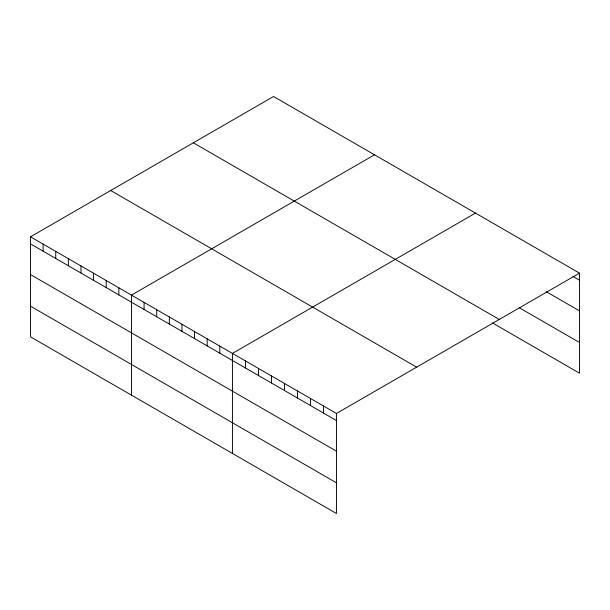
<?xml version="1.0" encoding="UTF-8"?>
<svg xmlns="http://www.w3.org/2000/svg" width="610" height="610" viewBox="0 0 610 610"><rect width="100%" height="100%" fill="white"/><g stroke="black" fill="none" stroke-linecap="round" stroke-linejoin="round"><path stroke-width="0.91" d="M30.5 236.825L336.453 413.466L336.453 513.498L30.5 336.857L30.5 236.825L273.547 96.502L579.5 273.143L579.5 373.175L492.544 322.972M374.51 154.795L131.463 295.11L131.463 395.15M475.472 213.088L232.433 353.404L232.433 453.443M336.453 413.466L579.5 273.143M572.996 276.452L579.5 280.211M546.179 291.649L579.5 310.887M519.362 307.775L579.5 342.5M193.339 142.809L499.293 319.449M110.707 190.518L416.661 367.159M30.5 243.886L336.453 420.526M30.5 274.569L336.453 451.209M30.5 306.174L336.453 482.815M323.452 405.955L323.452 413.023M310.452 398.452L310.452 405.513M297.444 390.941L297.444 398.01M284.443 383.438L284.443 390.499M271.442 375.928L271.442 382.996M258.434 368.417L258.434 375.486M245.433 360.914L245.433 367.975M219.806 346.122L219.806 353.182M207.186 338.832L207.186 345.9M194.567 331.55L194.567 338.611M181.948 324.261L181.948 331.329M169.328 316.971L169.328 324.04M156.709 309.689L156.709 316.75M144.082 302.4L144.082 309.468M118.843 287.829L118.843 294.897M106.224 280.539L106.224 287.607M93.605 273.257L93.605 280.318M80.985 265.968L80.985 273.036M68.358 258.678L68.358 265.746M55.739 251.396L55.739 258.465M43.119 244.107L43.119 251.175"/></g></svg>
